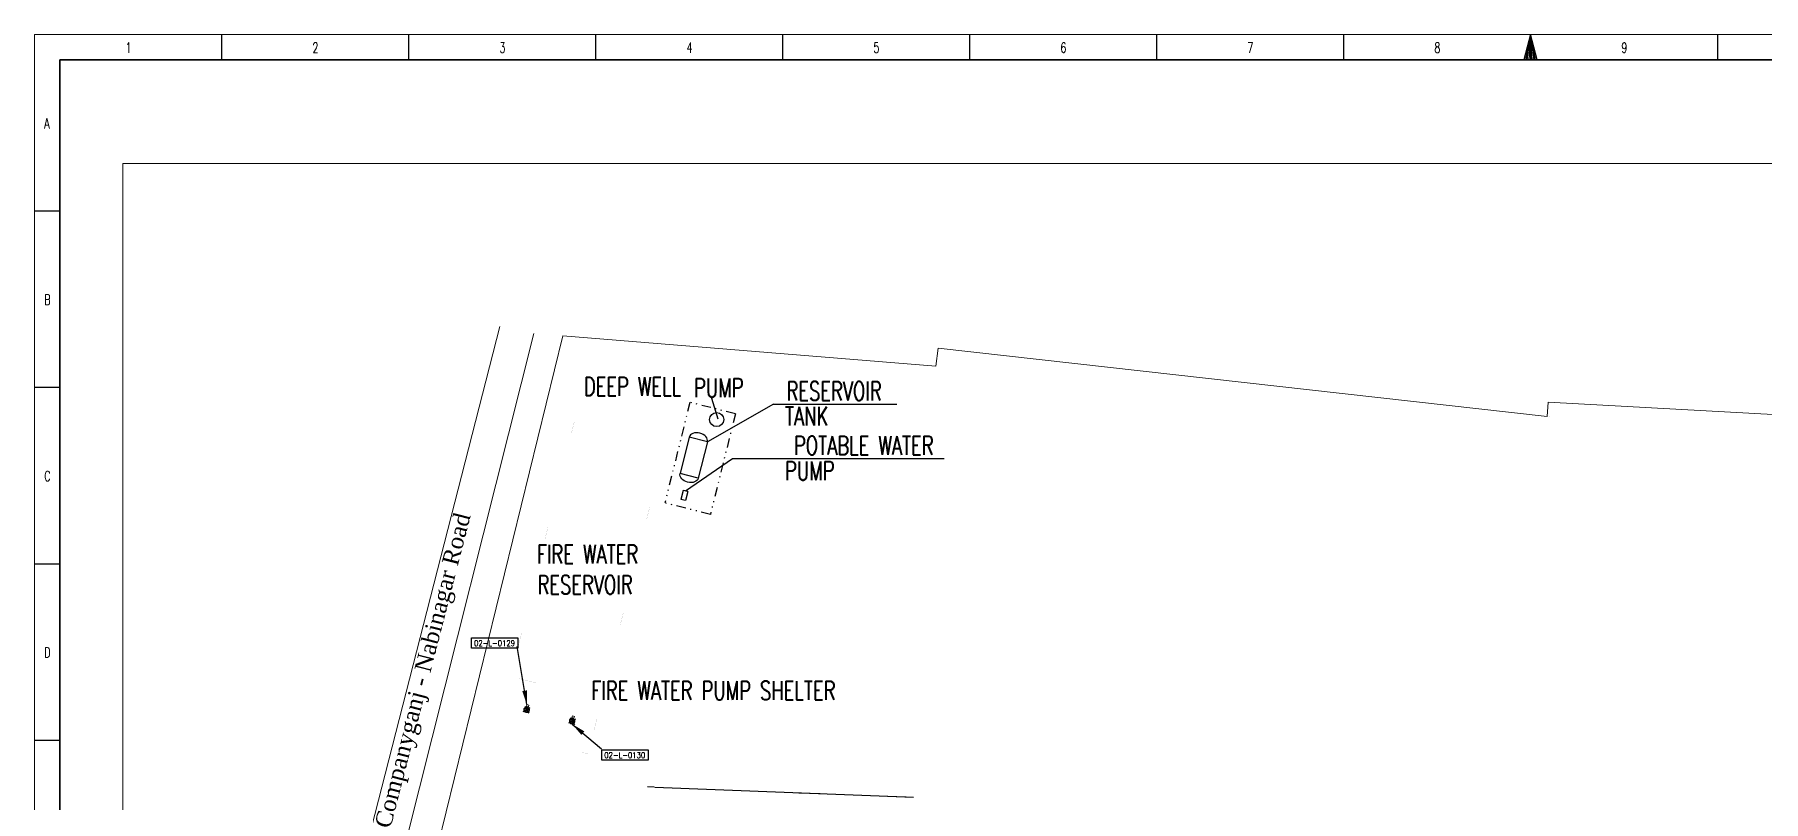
# Model space of a CAD drawing. Header units: inches. Extents: x 295136 to 296247, y 2627183 to 2627409.
# Drawn here: x 295135.6 to 295319.9, y 2627327.3 to 2627409 of the extents above; entities that cross this region are included whole.
import ezdxf
from ezdxf.enums import TextEntityAlignment as Align

# ---------------------------------------------------------------- set-up
doc = ezdxf.new("R2010")
doc.units = ezdxf.units.IN
doc.header["$MEASUREMENT"] = 0
doc.linetypes.add('DIVIDE', pattern=[1.25, 0.5, -0.25, 0, -0.25, 0, -0.25])
for name, color, linetype in [('_Auto', 7, 'Continuous'), ('Layer 1', 7, 'Continuous'), ('Layout', 6, 'Continuous'), ('Layout_Text', 7, 'Continuous'), ('Outer_2', 7, 'Continuous'), ('Pucca Road', 202, 'Continuous'), ('REV.D CLOUD', 2, 'Continuous'), ('水专业修改', 7, 'Continuous')]:
    doc.layers.add(name, color=color, linetype=linetype)
doc.layers.add('Boundary Wall', color=10, linetype='Continuous', lineweight=30)
doc.layers.add('Stucture', color=180, linetype='Continuous', lineweight=35)
doc.styles.add('HZTXT', font='txt_qlt.shx', dxfattribs={"width": 0.7, "bigfont": 'hztxt.shx'})
doc.styles.add('TEG BORDER', font='txt_qlt.shx', dxfattribs={"width": 0.7, "bigfont": 'hztxt.shx'})
doc.styles.add('TR', font='times.ttf')
doc.dimstyles.new('ISO-25', dxfattribs={"dimtxt": 2.5, "dimasz": 2.5, "dimexe": 1.25, "dimexo": 0.625, "dimtad": 1, "dimtxsty": 'HZTXT', "dimcen": 2.5, "dimclrd": 256, "dimclre": 256, "dimclrt": 256, "dimadec": 4, "dimazin": 0, "dimtfac": 1, "dimtmove": 0, "dimatfit": 3, "dimfxl": 1, "dimlwd": -1, "dimlwe": -1, "dimarcsym": 0})

# ---------------------------------------------------------------- blocks, each defined once
blk = doc.blocks.new('Shed Light (Normal)')
at = {"layer": 'Layer 1', "color": 1, "lineweight": 5}
for points in [[(0.113, -0.008), (0.111, 0.019), (0.105, 0.044), (0.091, 0.065), (0.075, 0.085), (0.053, 0.1), (0.028, 0.11), (0.003, 0.114), (-0.024, 0.112), (-0.049, 0.104), (-0.07, 0.09), (-0.089, 0.072), (-0.104, 0.05), (-0.112, 0.025), (-0.115, 0)], [(0.113, 0), (0.11, 0.025), (0.101, 0.049), (0.088, 0.07), (0.07, 0.089), (0.048, 0.102), (0.025, 0.11), (-0.002, 0.114), (-0.027, 0.11), (-0.05, 0.102), (-0.072, 0.089), (-0.09, 0.07), (-0.104, 0.049), (-0.112, 0.025), (-0.115, 0), (-0.112, -0.026), (-0.104, -0.05), (-0.09, -0.071), (-0.072, -0.09), (-0.05, -0.103), (-0.027, -0.111), (-0.002, -0.115), (0.025, -0.111), (0.048, -0.103), (0.07, -0.09), (0.088, -0.071), (0.101, -0.05), (0.11, -0.026), (0.113, 0)], [(-0.115, 0), (-0.112, -0.026), (-0.104, -0.051), (-0.089, -0.075), (-0.069, -0.091), (-0.045, -0.105), (-0.02, -0.113)], [(0.075, 0), (0.073, 0.019), (0.065, 0.039), (0.053, 0.054), (0.036, 0.065), (0.018, 0.074), (-0.002, 0.075), (-0.02, 0.074), (-0.039, 0.065), (-0.055, 0.054), (-0.067, 0.039), (-0.075, 0.019), (-0.077, 0), (-0.075, -0.02), (-0.067, -0.038), (-0.055, -0.055), (-0.039, -0.066), (-0.02, -0.073), (-0.002, -0.076), (0.018, -0.073), (0.036, -0.066), (0.053, -0.055), (0.065, -0.038), (0.073, -0.02), (0.075, 0)], [(-0.02, 0.037), (-0.02, -0.133)], [(0.018, -0.133), (-0.02, -0.133), (-0.02, 0.037)], [(0.018, -0.133), (0.018, 0.037), (0.018, -0.121), (0.018, -0.133), (-0.02, -0.133)], [(-0.02, 0.037), (0.018, 0.037)], [(-0.02, 0.037), (0.018, 0.037)], [(-0.044, -0.21), (-0.044, -0.133), (0.041, -0.133), (0.041, -0.21)], [(-0.044, -0.133), (-0.044, -0.21)], [(0.041, -0.133), (-0.044, -0.133)], [(-0.044, -0.21), (0.041, -0.21)], [(-0.044, -0.21), (0.041, -0.21)], [(0.026, -0.111), (0.018, -0.113), (-0.02, -0.113)], [(0.026, -0.111), (0.048, -0.103), (0.07, -0.09), (0.086, -0.073), (0.1, -0.053), (0.108, -0.031), (0.113, -0.008)], [(0.041, -0.21), (0.041, -0.133)]]:
    blk.add_lwpolyline(points, dxfattribs=at)
blk = doc.blocks.new('Emergency Shed Light')
at = {"color": 1}
for p, q in [((0.28, 0.27), (-0.34, -0.33)), ((-0.28, 0.28), (0.33, -0.33))]:
    blk.add_line(p, q, dxfattribs=at)
at = {"xscale": 2.6177, "yscale": 2.6177, "zscale": 2.6177, "rotation": 180}
blk.add_blockref('Shed Light (Normal)', (0, -0.03), dxfattribs=at)
blk = doc.blocks.new('240 BORDER A2')
for p, q in [((37.12, 420), (37.12, 415)), ((74.25, 420), (74.25, 415)), ((111.38, 420), (111.38, 415)), ((148.5, 420), (148.5, 415)), ((185.63, 420), (185.63, 415)), ((222.75, 420), (222.75, 415)), ((259.88, 420), (259.88, 415)), ((297, 420), (297, 415)), ((334.12, 420), (334.12, 415)), ((0, 385), (5, 385)), ((0, 350), (5, 350)), ((0, 315), (5, 315)), ((0, 280), (5, 280))]:
    blk.add_line(p, q)
at = {"linetype": 'Continuous'}
for p, q in [((489, 415), (5, 415)), ((5, 415), (5, 5))]:
    blk.add_line(p, q, dxfattribs=at)
at = {"color": 5, "lineweight": 15}
blk.add_lwpolyline([(0, 420), (594, 420), (594, 0), (0, 0)], close=True, dxfattribs=at)
blk.add_lwpolyline([(297, 420), (295.66, 415), (298.34, 415), (297, 420), (296, 415), (296.33, 415), (297, 420), (296.67, 415), (297.33, 415), (297, 420), (297.67, 415), (298, 415), (297, 420)])
blk.add_lwpolyline([(5, 415), (589, 415), (589, 5), (5, 5)], close=True)
at = {"char_height": 2, "width": 2, "attachment_point": 1, "style": 'TEG BORDER'}
for s, insert in [('1', (18.05, 418.41)), ('2', (55.17, 418.41)), ('3', (92.3, 418.41)), ('4', (129.42, 418.41)), ('5', (166.55, 418.41)), ('6', (203.67, 418.41)), ('7', (240.8, 418.41)), ('8', (277.92, 418.41)), ('9', (315.05, 418.41)), ('A', (1.91, 403.39)), ('B', (1.91, 368.39)), ('C', (1.91, 333.39)), ('D', (1.91, 298.39))]:
    blk.add_mtext(s, dxfattribs=dict(at, insert=insert))

msp = doc.modelspace()

# ---------------------------------------------------------------- linework, layer by layer
msp.add_line((295214.3486, 2627369.5906), (295227.5131, 2627369.5906))
at = {"layer": '_Auto', "color": 7, "linetype": 'Continuous'}
for points in [[(295182.1716, 2627344.6852), (295187.1106, 2627344.6852), (295187.1106, 2627343.5876), (295182.1716, 2627343.5876)], [(295196.0488, 2627332.7529), (295200.9879, 2627332.7529), (295200.9879, 2627331.6553), (295196.0488, 2627331.6553)]]:
    msp.add_lwpolyline(points, close=True, dxfattribs=at)
at = {"layer": 'Boundary Wall', "color": 252, "lineweight": 20, "ltscale": 200}
for points in [[(295177.6964, 2627318.9034), (295191.8927, 2627376.8524), (295231.6518, 2627373.6208), (295231.9146, 2627375.5597), (295296.8227, 2627368.2675), (295296.9488, 2627369.7866), (295384.4082, 2627364.9856)], [(295297.0785, 2627368.2388), (295297.0712, 2627368.2396)]]:
    msp.add_lwpolyline(points, dxfattribs=at)
at = {"layer": 'Layout', "linetype": 'DIVIDE', "ltscale": 2}
for p, q in [((295205.4498, 2627369.7674), (295202.7777, 2627359.0501)), ((295210.3013, 2627368.5578), (295205.4498, 2627369.7674)), ((295210.3013, 2627368.5578), (295207.6292, 2627357.8405)), ((295207.6292, 2627357.8405), (295202.7777, 2627359.0501))]:
    msp.add_line(p, q, dxfattribs=at)
at = {"layer": 'Layout', "lineweight": -3}
for p, q in [((295205.3747, 2627366.0652), (295204.407, 2627362.184)), ((295207.3153, 2627365.5814), (295205.3747, 2627366.0652)), ((295207.3153, 2627365.5814), (295206.3476, 2627361.7002)), ((295206.3476, 2627361.7002), (295204.407, 2627362.184)), ((295204.7345, 2627360.3973), (295204.4926, 2627359.427)), ((295204.9778, 2627359.3061), (295204.4926, 2627359.427)), ((295205.2197, 2627360.2764), (295204.7345, 2627360.3973)), ((295205.2197, 2627360.2764), (295204.9778, 2627359.3061)), ((295201.7206, 2627328.7625), (295229.2803, 2627327.7023))]:
    msp.add_line(p, q, dxfattribs=at)
at = {"layer": 'Layout'}
for p, q in [((295201.6582, 2627328.7664), (295200.9208, 2627328.812)), ((295217.0653, 2627328.1722), (295219.3482, 2627328.0841))]:
    msp.add_line(p, q, dxfattribs=at)
at = {"layer": 'Layout', "const_width": 0.001}
msp.add_lwpolyline([(295187.08, 2627343.4647), (295193.128, 2627367.7221), (295202.831, 2627365.3029), (295196.783, 2627341.0455)], close=True, dxfattribs=at)
msp.add_lwpolyline([(295186.3542, 2627340.5538), (295196.0572, 2627338.1346), (295194.6057, 2627332.3128), (295184.9027, 2627334.7321), (295186.3542, 2627340.5538)], dxfattribs=at)
at = {"layer": 'Layout', "lineweight": -3}
msp.add_circle((295208.3027, 2627367.9321), 0.75, dxfattribs=at)
msp.add_ellipse((295206.345, 2627365.8233), major_axis=(0.9703, -0.2419), ratio=0.69316925, start_param=0, end_param=3.14159265, dxfattribs=at)
at = {"layer": 'Layout', "lineweight": -3, "extrusion": (0, 0, -1)}
msp.add_ellipse((295205.3773, 2627361.9421), major_axis=(0.9703, -0.2419), ratio=0.69316925, start_param=0, end_param=3.14159265, dxfattribs=at)
at = {"layer": 'Outer_2', "color": 252, "lineweight": 20}
msp.add_lwpolyline([(295144.9918, 2627395.2258), (295387.6094, 2627395.2258), (295387.6094, 2627199.212), (295144.9918, 2627199.212)], close=True, dxfattribs=at)
at = {"layer": 'Pucca Road', "color": 252, "lineweight": 20}
msp.add_line((295166.6492, 2627289.1057), (295188.8153, 2627377.105), dxfattribs=at)
msp.add_lwpolyline([(295185.1814, 2627377.8601), (295162.6309, 2627289.7963), (295146.1614, 2627225.6192)], dxfattribs=at)
at = {"layer": 'Stucture', "color": 252, "lineweight": 20}
msp.add_lwpolyline([(295216.7569, 2627328.1841), (295228.5102, 2627327.7306)], dxfattribs=at)
at = {"layer": '水专业修改'}
for p, q in [((295207.7578, 2627370.2279), (295208.4173, 2627368.0289)), ((295214.3486, 2627369.5906), (295207.3153, 2627365.5814)), ((295204.9771, 2627360.3369), (295209.9887, 2627363.8016)), ((295209.9887, 2627363.8016), (295232.5468, 2627363.8016))]:
    msp.add_line(p, q, dxfattribs=at)

# ---------------------------------------------------------------- block references
at = {"xscale": 0.53690472, "yscale": 0.53690472, "zscale": 0.53690472}
msp.add_blockref('240 BORDER A2', (295135.5937, 2627183.4571), dxfattribs=at)
at = {"rotation": 345.841964461229}
msp.add_blockref('Emergency Shed Light', (295188.0542, 2627337.0381), dxfattribs=at)
at = {"xscale": -1, "rotation": 346.1580355409973}
msp.add_blockref('Emergency Shed Light', (295192.9057, 2627335.8285), dxfattribs=at)

# ---------------------------------------------------------------- texts
at = {"layer": '_Auto', "color": 7, "style": 'HZTXT', "width": 0.9}
for s, p in [('02-L-0129', (295182.4401, 2627343.8098)), ('02-L-0130', (295196.3173, 2627331.8775))]:
    msp.add_text(s, height=0.6, dxfattribs=at).set_placement(p)
at = {"layer": 'Layout_Text', "color": 252, "lineweight": 20, "style": 'TR'}
msp.add_text('Companyganj - Nabinagar Road', height=1.761168, rotation=75.607984, dxfattribs=at).set_placement((295173.5122, 2627324.2837))
at = {"layer": '水专业修改', "style": 'HZTXT', "width": 0.7}
for s, p in [('DEEP WELL', (295199.328, 2627370.4626)), ('PUMP', (295208.5218, 2627370.3282)), ('RESERVOIR', (295220.8187, 2627369.9772)), ('TANK', (295217.8931, 2627367.2977)), ('POTABLE WATER', (295223.9784, 2627364.1762)), ('PUMP', (295218.226, 2627361.4842)), ('FIRE WATER', (295194.5277, 2627352.5945)), ('RESERVOIR', (295194.2771, 2627349.3348)), ('FIRE WATER PUMP SHELTER', (295207.9398, 2627338.0629))]:
    msp.add_text(s, height=2, dxfattribs=at).set_placement(p, align=Align.CENTER)

# ---------------------------------------------------------------- leaders
at = {"layer": 'REV.D CLOUD', "color": 136}
for points in [[(295188.0716, 2627337.5658), (295187.0498, 2627343.7712)], [(295192.8953, 2627335.4997), (295196.0227, 2627332.8411)]]:
    msp.add_leader(points, dimstyle='ISO-25', override={"dimasz": 1.5, "dimgap": 0.625, "dimtad": 0, "dimclrd": 136}, dxfattribs=at)

doc.saveas('drawing.dxf')
